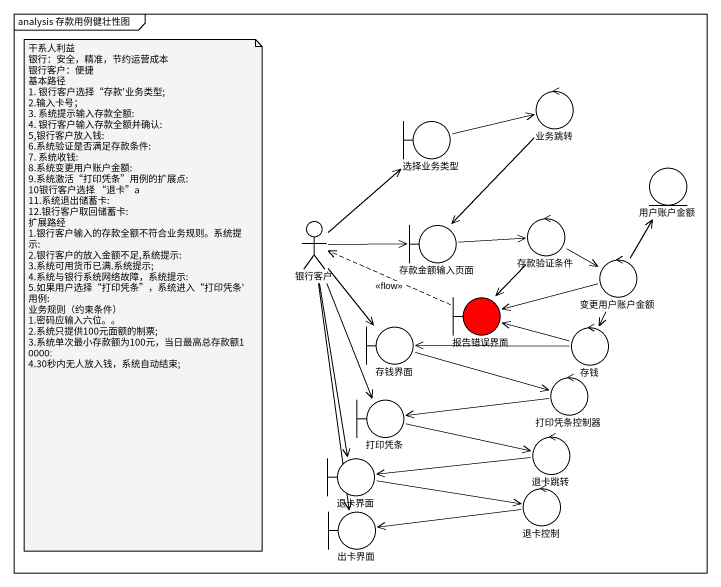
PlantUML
@startuml
mainframe analysis 存款用例健壮性图
boundary 选择业务类型
control 业务跳转
entity 用户账户金额
actor 银行客户
boundary 存款金额输入页面
control 存款验证条件
control 变更用户账户金额
boundary 报告错误界面 #FF0000
boundary 存钱界面
control 存钱
control 打印凭条控制器
boundary 打印凭条
boundary 退卡界面
control 退卡跳转
boundary 出卡界面
control 退卡控制
选择业务类型 -right-> 业务跳转
业务跳转 --> 存款金额输入页面
银行客户 -up-> 选择业务类型
银行客户 -right-> 存款金额输入页面
银行客户 --> 存钱界面
银行客户 --> 打印凭条
银行客户 --> 退卡界面
银行客户 --> 出卡界面
存款金额输入页面 -right-> 存款验证条件
存款验证条件 -right-> 变更用户账户金额
存款验证条件 --> 报告错误界面
变更用户账户金额 -up-> 用户账户金额
变更用户账户金额 -left-> 报告错误界面
变更用户账户金额 --> 存钱
报告错误界面 .left.> 银行客户 : <<flow>>
存钱界面 -right-> 打印凭条控制器
存钱 -left-> 报告错误界面
存钱 -left-> 存钱界面
打印凭条控制器 -left-> 打印凭条
打印凭条 -right-> 退卡跳转
退卡界面 -right-> 退卡控制
退卡跳转 -left-> 退卡界面
退卡控制 -left-> 出卡界面
note as N1
  干系人利益
  银行：安全，精准，节约运营成本
  银行客户：便捷
  基本路径
  1. 银行客户选择“存款'业务类型;
  2.输入卡号；
  3. 系统提示输入存款全额:
  4. 银行客户输入存款全额并确认:
  5,银行客户放入钱:
  6.系统验证是否满足存款条件:
  7. 系统收钱:
  8.系统变更用户账户金额:
  9.系统激活“打印凭条”用例的扩展点:
  10银行客户选择 “退卡”a
  11.系统退出储蓄卡:
  12.银行客户取回储蓄卡:
  扩展路经
  1.银行客户输入的存款全额不符合业务规则。系统提示:
  2.银行客户的放入金额不足,系统提示:
  3.系统可用货币已满.系统提示;
  4.系统与银行系统网络故障，系统提示:
  5.如果用户选择“打印凭条”，系统进入“打印凭条'用例:
  业务规则（约束条件）
  1.密码应输入六位。。
  2.系统只提供100元面额的制票;
  3.系统单次最小存款额为100元，当日最高总存款额10000:
  4.30秒内无人放入钱，系统自动结束;
end note
@enduml
